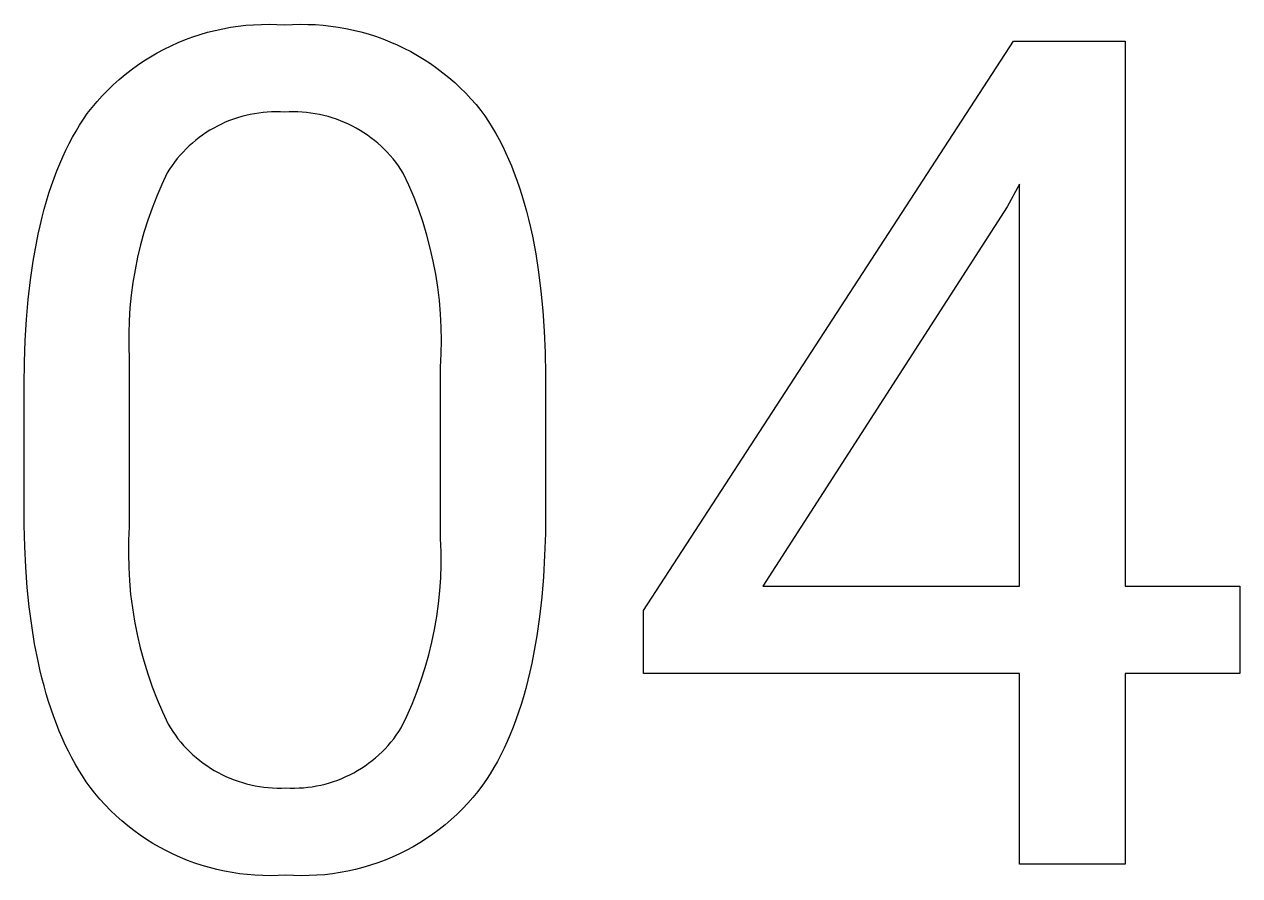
# Model space of a CAD drawing. Header units: millimetres. Extents: x -644 to 2279, y -276 to 1766.
# Drawn here: x 1743.24 to 1777.13, y -147.33 to -123.57 of the extents above; entities that cross this region are included whole.
import ezdxf

# ---------------------------------------------------------------- set-up
doc = ezdxf.new("R2010")
doc.units = ezdxf.units.MM
doc.header["$MEASUREMENT"] = 0
doc.layers.add('Domyślny', color=7, linetype='Continuous', true_color=0x000000)

msp = doc.modelspace()

# ---------------------------------------------------------------- linework, layer by layer
at = {"layer": 'Domyślny'}
for p, q in [((1748.561, -123.736), (1748.773, -123.689)), ((1748.773, -123.689), (1748.986, -123.65)), ((1748.986, -123.65), (1749.201, -123.619)), ((1749.201, -123.619), (1749.417, -123.595)), ((1749.417, -123.595), (1749.633, -123.578)), ((1749.633, -123.578), (1749.85, -123.569)), ((1749.85, -123.569), (1750.067, -123.567)), ((1750.067, -123.567), (1750.284, -123.573)), ((1750.284, -123.573), (1750.501, -123.586)), ((1750.501, -123.586), (1750.714, -123.573)), ((1750.714, -123.573), (1750.929, -123.567)), ((1750.929, -123.567), (1751.143, -123.568)), ((1751.143, -123.568), (1751.357, -123.576)), ((1751.357, -123.576), (1751.571, -123.592)), ((1751.571, -123.592), (1751.784, -123.615)), ((1751.784, -123.615), (1751.996, -123.645)), ((1751.996, -123.645), (1752.207, -123.682)), ((1752.207, -123.682), (1752.417, -123.727)), ((1747.531, -124.075), (1747.732, -123.993)), ((1747.732, -123.993), (1747.936, -123.918)), ((1747.936, -123.918), (1748.142, -123.85)), ((1748.142, -123.85), (1748.35, -123.789)), ((1748.35, -123.789), (1748.561, -123.736)), ((1752.417, -123.727), (1752.625, -123.778)), ((1752.625, -123.778), (1752.831, -123.837)), ((1752.831, -123.837), (1753.035, -123.902)), ((1753.035, -123.902), (1753.237, -123.974)), ((1753.237, -123.974), (1753.436, -124.053)), ((1746.759, -124.471), (1746.947, -124.362)), ((1746.947, -124.362), (1747.138, -124.26)), ((1747.138, -124.26), (1747.333, -124.164)), ((1747.333, -124.164), (1747.531, -124.075)), ((1753.436, -124.053), (1753.633, -124.139)), ((1753.633, -124.139), (1753.826, -124.231)), ((1753.826, -124.231), (1754.016, -124.33)), ((1754.016, -124.33), (1754.203, -124.435)), ((1760.508, -139.925), (1770.819, -124.042)), ((1770.819, -124.042), (1773.934, -124.042)), ((1773.934, -124.042), (1773.934, -139.248)), ((1746.22, -124.836), (1746.396, -124.708)), ((1746.396, -124.708), (1746.575, -124.587)), ((1746.575, -124.587), (1746.759, -124.471)), ((1754.203, -124.435), (1754.386, -124.546)), ((1754.386, -124.546), (1754.565, -124.664)), ((1754.565, -124.664), (1754.74, -124.787)), ((1745.883, -125.109), (1746.049, -124.97)), ((1746.049, -124.97), (1746.22, -124.836)), ((1754.74, -124.787), (1754.911, -124.917)), ((1754.911, -124.917), (1755.078, -125.052)), ((1755.078, -125.052), (1755.24, -125.192)), ((1745.566, -125.405), (1745.722, -125.255)), ((1745.722, -125.255), (1745.883, -125.109)), ((1755.24, -125.192), (1755.396, -125.338)), ((1755.396, -125.338), (1755.548, -125.489)), ((1745.129, -125.889), (1745.269, -125.722)), ((1745.269, -125.722), (1745.415, -125.561)), ((1745.415, -125.561), (1745.566, -125.405)), ((1755.548, -125.489), (1755.695, -125.646)), ((1755.695, -125.646), (1755.836, -125.807)), ((1744.888, -126.216), (1744.996, -126.059)), ((1744.996, -126.059), (1745.129, -125.889)), ((1749.656, -126.061), (1749.537, -126.084)), ((1749.776, -126.043), (1749.656, -126.061)), ((1749.896, -126.029), (1749.776, -126.043)), ((1750.016, -126.018), (1749.896, -126.029)), ((1750.137, -126.012), (1750.016, -126.018)), ((1750.259, -126.01), (1750.137, -126.012)), ((1750.38, -126.013), (1750.259, -126.01)), ((1750.501, -126.019), (1750.38, -126.013)), ((1750.622, -126.013), (1750.501, -126.019)), ((1750.744, -126.01), (1750.622, -126.013)), ((1750.866, -126.012), (1750.744, -126.01)), ((1750.988, -126.018), (1750.866, -126.012)), ((1751.11, -126.029), (1750.988, -126.018)), ((1751.231, -126.043), (1751.11, -126.029)), ((1751.352, -126.062), (1751.231, -126.043)), ((1751.472, -126.084), (1751.352, -126.062)), ((1755.836, -125.807), (1755.972, -125.973)), ((1755.972, -125.973), (1756.08, -126.124)), ((1744.682, -126.546), (1744.783, -126.379)), ((1744.783, -126.379), (1744.888, -126.216)), ((1748.627, -126.406), (1748.52, -126.464)), ((1748.735, -126.352), (1748.627, -126.406)), ((1748.845, -126.302), (1748.735, -126.352)), ((1748.957, -126.256), (1748.845, -126.302)), ((1749.071, -126.214), (1748.957, -126.256)), ((1749.186, -126.175), (1749.071, -126.214)), ((1749.302, -126.141), (1749.186, -126.175)), ((1749.419, -126.11), (1749.302, -126.141)), ((1749.537, -126.084), (1749.419, -126.11)), ((1751.591, -126.111), (1751.472, -126.084)), ((1751.709, -126.141), (1751.591, -126.111)), ((1751.826, -126.176), (1751.709, -126.141)), ((1751.942, -126.215), (1751.826, -126.176)), ((1752.056, -126.257), (1751.942, -126.215)), ((1752.169, -126.304), (1752.056, -126.257)), ((1752.28, -126.354), (1752.169, -126.304)), ((1752.39, -126.408), (1752.28, -126.354)), ((1752.497, -126.465), (1752.39, -126.408)), ((1756.08, -126.124), (1756.185, -126.281)), ((1756.185, -126.281), (1756.286, -126.443)), ((1744.49, -126.896), (1744.584, -126.719)), ((1744.584, -126.719), (1744.682, -126.546)), ((1748.115, -126.729), (1748.02, -126.803)), ((1748.213, -126.657), (1748.115, -126.729)), ((1748.313, -126.589), (1748.213, -126.657)), ((1748.415, -126.525), (1748.313, -126.589)), ((1748.52, -126.464), (1748.415, -126.525)), ((1752.603, -126.527), (1752.497, -126.465)), ((1752.706, -126.591), (1752.603, -126.527)), ((1752.807, -126.66), (1752.706, -126.591)), ((1752.906, -126.731), (1752.807, -126.66)), ((1753.002, -126.806), (1752.906, -126.731)), ((1756.286, -126.443), (1756.384, -126.61)), ((1756.384, -126.61), (1756.479, -126.782)), ((1744.311, -127.267), (1744.399, -127.079)), ((1744.399, -127.079), (1744.49, -126.896)), ((1747.75, -127.046), (1747.665, -127.133)), ((1747.837, -126.962), (1747.75, -127.046)), ((1747.927, -126.881), (1747.837, -126.962)), ((1748.02, -126.803), (1747.927, -126.881)), ((1753.096, -126.885), (1753.002, -126.806)), ((1753.187, -126.966), (1753.096, -126.885)), ((1753.275, -127.05), (1753.187, -126.966)), ((1753.36, -127.138), (1753.275, -127.05)), ((1756.479, -126.782), (1756.571, -126.959)), ((1756.571, -126.959), (1756.659, -127.141)), ((1744.227, -127.46), (1744.311, -127.267)), ((1747.431, -127.411), (1747.36, -127.508)), ((1747.506, -127.315), (1747.431, -127.411)), ((1747.584, -127.223), (1747.506, -127.315)), ((1747.665, -127.133), (1747.584, -127.223)), ((1753.443, -127.228), (1753.36, -127.138)), ((1753.522, -127.321), (1753.443, -127.228)), ((1753.598, -127.416), (1753.522, -127.321)), ((1753.67, -127.514), (1753.598, -127.416)), ((1756.659, -127.141), (1756.743, -127.328)), ((1756.743, -127.328), (1756.825, -127.52)), ((1744.07, -127.861), (1744.147, -127.658)), ((1744.147, -127.658), (1744.227, -127.46)), ((1747.227, -127.711), (1747.074, -128.034)), ((1747.291, -127.608), (1747.227, -127.711)), ((1747.36, -127.508), (1747.291, -127.608)), ((1753.74, -127.615), (1753.67, -127.514)), ((1753.805, -127.718), (1753.74, -127.615)), ((1753.961, -128.055), (1753.805, -127.718)), ((1756.825, -127.52), (1756.903, -127.717)), ((1756.903, -127.717), (1756.977, -127.919)), ((1743.926, -128.282), (1743.996, -128.069)), ((1743.996, -128.069), (1744.07, -127.861)), ((1747.074, -128.034), (1746.933, -128.362)), ((1754.106, -128.397), (1753.961, -128.055)), ((1756.977, -127.919), (1757.049, -128.127)), ((1770.993, -128.031), (1770.643, -128.659)), ((1770.993, -139.248), (1770.993, -128.031)), ((1743.859, -128.501), (1743.926, -128.282)), ((1746.933, -128.362), (1746.802, -128.695)), ((1754.238, -128.745), (1754.106, -128.397)), ((1757.049, -128.127), (1757.117, -128.339)), ((1757.117, -128.339), (1757.182, -128.557)), ((1743.735, -128.953), (1743.795, -128.725)), ((1743.795, -128.725), (1743.859, -128.501)), ((1746.802, -128.695), (1746.684, -129.033)), ((1754.358, -129.096), (1754.238, -128.745)), ((1757.182, -128.557), (1757.243, -128.779)), ((1757.243, -128.779), (1757.301, -129.007)), ((1770.643, -128.659), (1763.829, -139.248)), ((1743.679, -129.187), (1743.735, -128.953)), ((1746.684, -129.033), (1746.577, -129.374)), ((1754.466, -129.452), (1754.358, -129.096)), ((1757.301, -129.007), (1757.356, -129.24)), ((1743.576, -129.67), (1743.626, -129.426)), ((1743.626, -129.426), (1743.679, -129.187)), ((1746.577, -129.374), (1746.482, -129.719)), ((1754.561, -129.811), (1754.466, -129.452)), ((1757.356, -129.24), (1757.407, -129.477)), ((1743.487, -130.174), (1743.576, -129.67)), ((1746.482, -129.719), (1746.398, -130.066)), ((1757.407, -129.477), (1757.5, -129.968)), ((1746.398, -130.066), (1746.327, -130.417)), ((1754.644, -130.173), (1754.561, -129.811)), ((1757.5, -129.968), (1757.579, -130.479)), ((1743.411, -130.698), (1743.487, -130.174)), ((1746.327, -130.417), (1746.267, -130.769)), ((1754.715, -130.538), (1754.644, -130.173)), ((1743.349, -131.242), (1743.411, -130.698)), ((1746.267, -130.769), (1746.22, -131.124)), ((1754.772, -130.905), (1754.715, -130.538)), ((1757.579, -130.479), (1757.645, -131.01)), ((1746.22, -131.124), (1746.185, -131.48)), ((1754.817, -131.274), (1754.772, -130.905)), ((1757.645, -131.01), (1757.698, -131.561)), ((1743.301, -131.807), (1743.349, -131.242)), ((1746.185, -131.48), (1746.162, -131.837)), ((1754.849, -131.645), (1754.817, -131.274)), ((1743.267, -132.392), (1743.301, -131.807)), ((1754.868, -132.016), (1754.849, -131.645)), ((1757.698, -131.561), (1757.737, -132.133)), ((1746.162, -131.837), (1746.151, -132.194)), ((1754.875, -132.387), (1754.868, -132.016)), ((1757.737, -132.133), (1757.763, -132.725)), ((1743.247, -132.998), (1743.267, -132.392)), ((1746.151, -132.194), (1746.153, -132.552)), ((1754.868, -132.759), (1754.875, -132.387)), ((1746.153, -132.552), (1746.167, -132.909)), ((1754.848, -133.13), (1754.868, -132.759)), ((1757.763, -132.725), (1757.776, -133.337)), ((1743.24, -133.624), (1743.247, -132.998)), ((1746.167, -132.909), (1746.167, -137.587)), ((1754.848, -137.92), (1754.848, -133.13)), ((1757.776, -133.337), (1757.776, -137.143)), ((1743.24, -137.54), (1743.24, -133.624)), ((1757.776, -137.143), (1757.769, -137.777)), ((1743.254, -138.139), (1743.24, -137.54)), ((1746.167, -137.587), (1746.148, -137.965)), ((1754.862, -138.283), (1754.848, -137.92)), ((1757.769, -137.777), (1757.748, -138.39)), ((1743.282, -138.719), (1743.254, -138.139)), ((1746.148, -137.965), (1746.143, -138.344)), ((1746.143, -138.344), (1746.15, -138.722)), ((1754.863, -138.647), (1754.862, -138.283)), ((1757.748, -138.39), (1757.714, -138.982)), ((1743.324, -139.28), (1743.282, -138.719)), ((1746.15, -138.722), (1746.171, -139.1)), ((1754.851, -139.01), (1754.863, -138.647)), ((1743.379, -139.823), (1743.324, -139.28)), ((1746.171, -139.1), (1746.205, -139.477)), ((1754.827, -139.373), (1754.851, -139.01)), ((1757.714, -138.982), (1757.666, -139.554)), ((1763.829, -139.248), (1770.993, -139.248)), ((1773.934, -139.248), (1777.13, -139.248)), ((1777.13, -139.248), (1777.13, -141.681)), ((1746.205, -139.477), (1746.252, -139.853)), ((1754.79, -139.734), (1754.827, -139.373)), ((1757.666, -139.554), (1757.604, -140.105)), ((1743.447, -140.346), (1743.379, -139.823)), ((1746.252, -139.853), (1746.312, -140.226)), ((1754.741, -140.095), (1754.79, -139.734)), ((1760.508, -141.681), (1760.508, -139.925)), ((1746.312, -140.226), (1746.385, -140.598)), ((1754.68, -140.453), (1754.741, -140.095)), ((1757.604, -140.105), (1757.529, -140.636)), ((1743.528, -140.851), (1743.447, -140.346)), ((1746.385, -140.598), (1746.471, -140.967)), ((1754.605, -140.809), (1754.68, -140.453)), ((1757.529, -140.636), (1757.439, -141.145)), ((1743.623, -141.336), (1743.528, -140.851)), ((1746.471, -140.967), (1746.57, -141.332)), ((1754.519, -141.162), (1754.605, -140.809)), ((1754.42, -141.512), (1754.519, -141.162)), ((1757.439, -141.145), (1757.39, -141.392)), ((1743.675, -141.572), (1743.623, -141.336)), ((1743.731, -141.803), (1743.675, -141.572)), ((1746.57, -141.332), (1746.681, -141.694)), ((1754.31, -141.858), (1754.42, -141.512)), ((1757.337, -141.634), (1757.28, -141.871)), ((1757.39, -141.392), (1757.337, -141.634)), ((1743.79, -142.03), (1743.731, -141.803)), ((1746.681, -141.694), (1746.805, -142.051)), ((1754.187, -142.201), (1754.31, -141.858)), ((1757.28, -141.871), (1757.22, -142.103)), ((1770.993, -141.681), (1760.508, -141.681)), ((1770.993, -147.003), (1770.993, -141.681)), ((1777.13, -141.681), (1773.934, -141.681)), ((1773.934, -141.681), (1773.934, -147.003)), ((1743.852, -142.251), (1743.79, -142.03)), ((1743.918, -142.468), (1743.852, -142.251)), ((1746.805, -142.051), (1746.941, -142.405)), ((1754.053, -142.538), (1754.187, -142.201)), ((1757.157, -142.329), (1757.09, -142.55)), ((1757.22, -142.103), (1757.157, -142.329)), ((1743.987, -142.68), (1743.918, -142.468)), ((1746.941, -142.405), (1747.09, -142.753)), ((1753.907, -142.871), (1754.053, -142.538)), ((1757.09, -142.55), (1757.019, -142.766)), ((1744.059, -142.888), (1743.987, -142.68)), ((1744.135, -143.09), (1744.059, -142.888)), ((1747.09, -142.753), (1747.25, -143.096)), ((1753.75, -143.199), (1753.907, -142.871)), ((1756.946, -142.977), (1756.868, -143.183)), ((1757.019, -142.766), (1756.946, -142.977)), ((1744.214, -143.288), (1744.135, -143.09)), ((1744.296, -143.481), (1744.214, -143.288)), ((1747.25, -143.096), (1747.314, -143.201)), ((1747.314, -143.201), (1747.381, -143.303)), ((1747.381, -143.303), (1747.451, -143.404)), ((1753.613, -143.404), (1753.683, -143.303)), ((1753.683, -143.303), (1753.75, -143.199)), ((1756.868, -143.183), (1756.788, -143.383)), ((1744.382, -143.67), (1744.296, -143.481)), ((1744.471, -143.854), (1744.382, -143.67)), ((1747.451, -143.404), (1747.525, -143.502)), ((1747.525, -143.502), (1747.602, -143.597)), ((1747.602, -143.597), (1747.683, -143.69)), ((1747.683, -143.69), (1747.766, -143.779)), ((1753.3, -143.782), (1753.383, -143.692)), ((1753.383, -143.692), (1753.463, -143.598)), ((1753.463, -143.598), (1753.54, -143.502)), ((1753.54, -143.502), (1753.613, -143.404)), ((1756.704, -143.579), (1756.616, -143.769)), ((1756.788, -143.383), (1756.704, -143.579)), ((1744.563, -144.033), (1744.471, -143.854)), ((1747.766, -143.779), (1747.853, -143.866)), ((1747.853, -143.866), (1747.942, -143.95)), ((1747.942, -143.95), (1748.035, -144.031)), ((1748.035, -144.031), (1748.13, -144.109)), ((1753.033, -144.035), (1753.125, -143.954)), ((1753.125, -143.954), (1753.214, -143.87)), ((1753.214, -143.87), (1753.3, -143.782)), ((1756.526, -143.954), (1756.431, -144.134)), ((1756.616, -143.769), (1756.526, -143.954)), ((1744.659, -144.207), (1744.563, -144.033)), ((1744.758, -144.377), (1744.659, -144.207)), ((1748.13, -144.109), (1748.227, -144.183)), ((1748.227, -144.183), (1748.327, -144.254)), ((1748.327, -144.254), (1748.43, -144.321)), ((1748.43, -144.321), (1748.534, -144.385)), ((1752.533, -144.391), (1752.638, -144.327)), ((1752.638, -144.327), (1752.74, -144.259)), ((1752.74, -144.259), (1752.84, -144.188)), ((1752.84, -144.188), (1752.938, -144.113)), ((1752.938, -144.113), (1753.033, -144.035)), ((1756.334, -144.309), (1756.232, -144.478)), ((1756.431, -144.134), (1756.334, -144.309)), ((1744.86, -144.542), (1744.758, -144.377)), ((1744.966, -144.702), (1744.86, -144.542)), ((1745.075, -144.857), (1744.966, -144.702)), ((1748.534, -144.385), (1748.641, -144.445)), ((1748.641, -144.445), (1748.75, -144.502)), ((1748.75, -144.502), (1748.861, -144.555)), ((1748.861, -144.555), (1748.973, -144.604)), ((1748.973, -144.604), (1749.087, -144.649)), ((1749.087, -144.649), (1749.203, -144.69)), ((1749.203, -144.69), (1749.32, -144.727)), ((1751.746, -144.734), (1751.863, -144.697)), ((1751.863, -144.697), (1751.979, -144.656)), ((1751.979, -144.656), (1752.093, -144.61)), ((1752.093, -144.61), (1752.206, -144.561)), ((1752.206, -144.561), (1752.317, -144.509)), ((1752.317, -144.509), (1752.426, -144.452)), ((1752.426, -144.452), (1752.533, -144.391)), ((1756.128, -144.642), (1756.02, -144.802)), ((1756.232, -144.478), (1756.128, -144.642)), ((1745.209, -145.026), (1745.075, -144.857)), ((1745.348, -145.19), (1745.209, -145.026)), ((1749.32, -144.727), (1749.438, -144.761)), ((1749.438, -144.761), (1749.557, -144.79)), ((1749.557, -144.79), (1749.677, -144.815)), ((1749.677, -144.815), (1749.798, -144.836)), ((1749.798, -144.836), (1749.919, -144.853)), ((1749.919, -144.853), (1750.041, -144.865)), ((1750.041, -144.865), (1750.164, -144.874)), ((1750.164, -144.874), (1750.286, -144.878)), ((1750.286, -144.878), (1750.409, -144.878)), ((1750.409, -144.878), (1750.531, -144.874)), ((1750.531, -144.874), (1750.654, -144.879)), ((1750.654, -144.879), (1750.777, -144.88)), ((1750.777, -144.88), (1750.9, -144.876)), ((1750.9, -144.876), (1751.023, -144.869)), ((1751.023, -144.869), (1751.145, -144.857)), ((1751.145, -144.857), (1751.267, -144.841)), ((1751.267, -144.841), (1751.388, -144.82)), ((1751.388, -144.82), (1751.508, -144.795)), ((1751.508, -144.795), (1751.628, -144.767)), ((1751.628, -144.767), (1751.746, -144.734)), ((1755.887, -144.974), (1755.749, -145.141)), ((1756.02, -144.802), (1755.887, -144.974)), ((1745.492, -145.349), (1745.348, -145.19)), ((1745.642, -145.503), (1745.492, -145.349)), ((1755.605, -145.304), (1755.456, -145.461)), ((1755.749, -145.141), (1755.605, -145.304)), ((1745.798, -145.651), (1745.642, -145.503)), ((1745.958, -145.795), (1745.798, -145.651)), ((1755.301, -145.613), (1755.141, -145.76)), ((1755.456, -145.461), (1755.301, -145.613)), ((1746.123, -145.932), (1745.958, -145.795)), ((1746.292, -146.064), (1746.123, -145.932)), ((1746.466, -146.191), (1746.292, -146.064)), ((1754.806, -146.036), (1754.631, -146.165)), ((1754.976, -145.901), (1754.806, -146.036)), ((1755.141, -145.76), (1754.976, -145.901)), ((1746.645, -146.311), (1746.466, -146.191)), ((1746.827, -146.425), (1746.645, -146.311)), ((1754.452, -146.288), (1754.269, -146.405)), ((1754.631, -146.165), (1754.452, -146.288)), ((1747.013, -146.532), (1746.827, -146.425)), ((1747.202, -146.634), (1747.013, -146.532)), ((1747.395, -146.728), (1747.202, -146.634)), ((1747.591, -146.816), (1747.395, -146.728)), ((1753.697, -146.716), (1753.499, -146.806)), ((1753.891, -146.619), (1753.697, -146.716)), ((1754.082, -146.515), (1753.891, -146.619)), ((1754.269, -146.405), (1754.082, -146.515)), ((1747.79, -146.898), (1747.591, -146.816)), ((1747.992, -146.972), (1747.79, -146.898)), ((1748.196, -147.039), (1747.992, -146.972)), ((1748.402, -147.1), (1748.196, -147.039)), ((1752.89, -147.035), (1752.682, -147.097)), ((1753.096, -146.966), (1752.89, -147.035)), ((1753.299, -146.889), (1753.096, -146.966)), ((1753.499, -146.806), (1753.299, -146.889)), ((1773.934, -147.003), (1770.993, -147.003)), ((1748.611, -147.153), (1748.402, -147.1)), ((1748.821, -147.2), (1748.611, -147.153)), ((1749.032, -147.239), (1748.821, -147.2)), ((1749.244, -147.27), (1749.032, -147.239)), ((1749.458, -147.295), (1749.244, -147.27)), ((1749.672, -147.312), (1749.458, -147.295)), ((1749.887, -147.322), (1749.672, -147.312)), ((1750.102, -147.324), (1749.887, -147.322)), ((1750.317, -147.319), (1750.102, -147.324)), ((1750.531, -147.307), (1750.317, -147.319)), ((1750.748, -147.32), (1750.531, -147.307)), ((1750.965, -147.325), (1750.748, -147.32)), ((1751.182, -147.323), (1750.965, -147.325)), ((1751.399, -147.313), (1751.182, -147.323)), ((1751.616, -147.296), (1751.399, -147.313)), ((1751.831, -147.271), (1751.616, -147.296)), ((1752.046, -147.238), (1751.831, -147.271)), ((1752.26, -147.198), (1752.046, -147.238)), ((1752.471, -147.151), (1752.26, -147.198)), ((1752.682, -147.097), (1752.471, -147.151))]:
    msp.add_line(p, q, dxfattribs=at)

doc.saveas('drawing.dxf')
